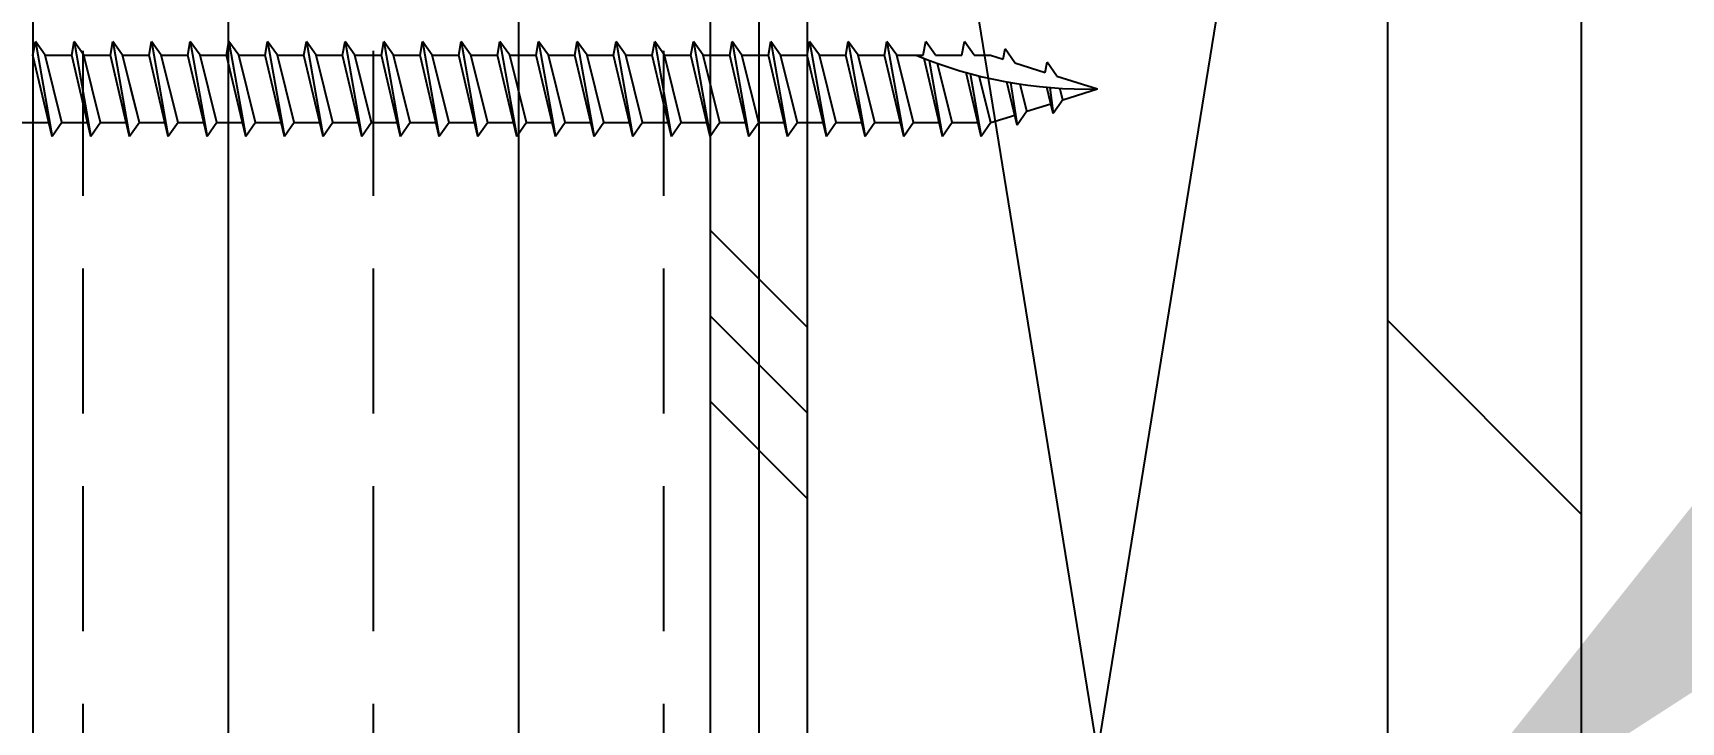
# Model space of a CAD drawing. Header units: inches. Extents: x -2661 to 42767, y -1222 to 9099.
# Drawn here: x -2323.505 to -2319.248, y 2652.204 to 2653.984 of the extents above; entities that cross this region are included whole.
import ezdxf
from ezdxf import colors
from ezdxf.entities.mleader import LeaderData, LeaderLine
from ezdxf.math import Vec2, Vec3

# ---------------------------------------------------------------- set-up
doc = ezdxf.new("R2010")
doc.units = ezdxf.units.IN
doc.header["$LTSCALE"] = 12
doc.header["$MEASUREMENT"] = 0
doc.layers.get('0').update_dxf_attribs({"linetype": 'CONTINUOUS'})
for name, color, linetype in [('S-ANNO-NOTE', 4, 'CONTINUOUS'), ('S-EXISTING', 1, 'CONTINUOUS'), ('S-FASTENERS', 2, 'CONTINUOUS'), ('S-SIMPSON', 2, 'CONTINUOUS'), ('S-WOOD', 3, 'CONTINUOUS')]:
    doc.layers.add(name, color=color, linetype=linetype)
doc.styles.add('Arial', font='arial.ttf', dxfattribs={"width": 0.85})

# ---------------------------------------------------------------- blocks, each defined once
blk = doc.blocks.new('SDS.25X4.5-f')
at = {"layer": 'S-SIMPSON'}
for p in [(-0.087, -0.536), (-0.087, -0.5749), (-0.087, -1.7249), (-0.087, -1.7249), (-0.087, -1.7249)]:
    blk.add_line(p, (-0.087, -1.7912), dxfattribs=at)
at = {"layer": 'S-SIMPSON', "color": 1}
for p, q in [((-0.123, -1.7997), (0.087, -1.75)), ((-0.123, -1.7997), (0.087, -1.75)), ((-0.123, -1.7997), (0.087, -1.75)), ((0.123, -1.7563), (-0.123, -1.7997)), ((0.123, -1.7563), (-0.123, -1.7997)), ((0.123, -1.7563), (-0.123, -1.7997)), ((-0.087, -1.8249), (0.087, -1.7816)), ((-0.087, -1.8249), (0.087, -1.7816)), ((-0.087, -1.8249), (0.087, -1.7816)), ((0.087, -1.75), (0.123, -1.7563)), ((0.087, -1.75), (0.123, -1.7563)), ((0.087, -1.75), (0.123, -1.7563)), ((0.087, -1.7816), (0.123, -1.7563)), ((0.087, -1.7816), (0.123, -1.7563)), ((0.087, -1.7816), (0.123, -1.7563)), ((0.087, -1.7816), (0.087, -1.85)), ((0.087, -1.7816), (0.087, -1.85)), ((0.087, -1.7816), (0.087, -1.85)), ((0.087, -1.7816), (0.087, -1.85)), ((0.087, -1.7816), (0.087, -1.85)), ((0.087, -1.7816), (0.087, -1.85)), ((-0.087, -1.8249), (-0.123, -1.7997)), ((-0.087, -1.8249), (-0.123, -1.7997)), ((-0.087, -1.8249), (-0.123, -1.7997)), ((-0.087, -1.8249), (-0.087, -1.8912)), ((-0.087, -1.8249), (-0.087, -1.8912)), ((-0.087, -1.8249), (-0.087, -1.8912)), ((-0.087, -1.8249), (-0.087, -1.8912)), ((-0.087, -1.8249), (-0.087, -1.8912)), ((-0.087, -1.8249), (-0.087, -1.8912)), ((-0.123, -1.8997), (0.087, -1.85)), ((-0.123, -1.8997), (0.087, -1.85)), ((-0.123, -1.8997), (0.087, -1.85)), ((-0.123, -1.8997), (0.087, -1.85)), ((0.123, -1.8563), (-0.123, -1.8997)), ((0.123, -1.8563), (-0.123, -1.8997)), ((0.123, -1.8563), (-0.123, -1.8997)), ((0.123, -1.8563), (-0.123, -1.8997)), ((0.087, -1.85), (0.123, -1.8563)), ((0.087, -1.85), (0.123, -1.8563)), ((0.087, -1.85), (0.123, -1.8563)), ((0.087, -1.85), (0.123, -1.8563)), ((0.087, -1.8816), (0.123, -1.8563)), ((0.087, -1.8816), (0.123, -1.8563)), ((0.087, -1.8816), (0.123, -1.8563)), ((0.087, -1.8816), (0.123, -1.8563)), ((-0.087, -1.9249), (-0.123, -1.8997)), ((-0.087, -1.9249), (-0.123, -1.8997)), ((-0.087, -1.9249), (-0.123, -1.8997)), ((-0.087, -1.9249), (-0.123, -1.8997)), ((-0.087, -1.9249), (-0.123, -1.8997)), ((-0.087, -1.9249), (0.087, -1.8816)), ((-0.087, -1.9249), (0.087, -1.8816)), ((-0.087, -1.9249), (0.087, -1.8816)), ((-0.087, -1.9249), (0.087, -1.8816)), ((-0.087, -1.9249), (0, -1.9032)), ((0.087, -1.8816), (0.087, -1.95)), ((0.087, -1.8816), (0.087, -1.95)), ((0.087, -1.8816), (0.087, -1.95)), ((0.087, -1.8816), (0.087, -1.95)), ((0.087, -1.8816), (0.087, -1.95)), ((0.087, -1.8816), (0.087, -1.95)), ((0.087, -1.8816), (0.087, -1.95)), ((0.087, -1.8816), (0.087, -1.95)), ((0.087, -1.8816), (0.087, -1.95)), ((0.087, -1.8816), (0.087, -1.95)), ((-0.123, -1.9997), (0.087, -1.95)), ((-0.123, -1.9997), (0.087, -1.95)), ((-0.123, -1.9997), (0.087, -1.95)), ((-0.123, -1.9997), (0.087, -1.95)), ((-0.123, -1.9997), (0.087, -1.95)), ((-0.123, -1.9997), (0.087, -1.95)), ((-0.123, -1.9997), (0.087, -1.95)), ((-0.123, -1.9997), (0.087, -1.95)), ((0.123, -1.9563), (-0.123, -1.9997)), ((0.123, -1.9563), (-0.123, -1.9997)), ((0.123, -1.9563), (-0.123, -1.9997)), ((0.123, -1.9563), (-0.123, -1.9997)), ((0.123, -1.9563), (-0.123, -1.9997)), ((0.123, -1.9563), (-0.123, -1.9997)), ((0.123, -1.9563), (-0.123, -1.9997)), ((0.123, -1.9563), (-0.123, -1.9997)), ((0.123, -1.9563), (-0.123, -1.9997)), ((-0.087, -1.9249), (-0.087, -1.9912)), ((-0.087, -1.9249), (-0.087, -1.9912)), ((-0.087, -1.9249), (-0.087, -1.9912)), ((-0.087, -1.9249), (-0.087, -1.9912)), ((-0.087, -1.9249), (-0.087, -1.9912)), ((-0.087, -1.9249), (-0.087, -1.9912)), ((-0.087, -1.9249), (-0.087, -1.9912)), ((-0.087, -1.9249), (-0.087, -1.9912)), ((-0.087, -1.9249), (-0.087, -1.9912)), ((-0.087, -1.9249), (-0.087, -1.9912)), ((-0.087, -1.9249), (-0.087, -1.9912)), ((-0.087, -1.9249), (-0.087, -1.9912)), ((-0.087, -1.9912), (0.087, -1.95)), ((0.087, -1.95), (0.123, -1.9563)), ((0.087, -1.95), (0.123, -1.9563)), ((0.087, -1.95), (0.123, -1.9563)), ((0.087, -1.95), (0.123, -1.9563)), ((0.087, -1.95), (0.123, -1.9563)), ((0.087, -1.95), (0.123, -1.9563)), ((0.087, -1.95), (0.123, -1.9563)), ((0.087, -1.95), (0.123, -1.9563)), ((0.087, -1.95), (0.123, -1.9563)), ((0.087, -1.9816), (0.123, -1.9563)), ((0.087, -1.9816), (0.123, -1.9563)), ((0.087, -1.9816), (0.123, -1.9563)), ((0.087, -1.9816), (0.123, -1.9563)), ((0.087, -1.9816), (0.123, -1.9563)), ((0.087, -1.9816), (0.123, -1.9563)), ((0.087, -1.9816), (0.123, -1.9563)), ((0.087, -1.9816), (0.123, -1.9563)), ((0.087, -1.9816), (0.123, -1.9563)), ((-0.087, -2.0249), (-0.123, -1.9997)), ((-0.087, -2.0249), (-0.123, -1.9997)), ((-0.087, -2.0249), (-0.123, -1.9997)), ((-0.087, -2.0249), (-0.123, -1.9997)), ((-0.087, -2.0249), (-0.123, -1.9997)), ((-0.087, -2.0249), (-0.123, -1.9997)), ((-0.087, -2.0249), (-0.123, -1.9997)), ((-0.087, -2.0249), (-0.123, -1.9997)), ((-0.087, -2.0249), (-0.123, -1.9997)), ((-0.087, -2.0249), (-0.123, -1.9997)), ((-0.087, -2.0249), (-0.123, -1.9997)), ((-0.087, -2.0249), (-0.123, -1.9997)), ((-0.087, -2.0249), (-0.123, -1.9997)), ((-0.087, -2.0249), (0.087, -1.9816)), ((-0.087, -2.0249), (0.087, -1.9816)), ((-0.087, -2.0249), (0.087, -1.9816)), ((-0.087, -2.0249), (0.087, -1.9816)), ((-0.087, -2.0249), (0.087, -1.9816)), ((-0.087, -2.0249), (0.087, -1.9816)), ((-0.087, -2.0249), (0.087, -1.9816)), ((-0.087, -2.0249), (0.087, -1.9816)), ((-0.087, -2.0249), (0.087, -1.9816)), ((-0.087, -2.0249), (0.013, -2)), ((-0.087, -2.0249), (0.013, -2)), ((-0.087, -2.0249), (0.013, -2)), ((0.087, -1.9816), (0.087, -2.05)), ((0.087, -1.9816), (0.087, -2.05)), ((0.087, -1.9816), (0.087, -2.05)), ((0.087, -1.9816), (0.087, -2.05)), ((0.087, -1.9816), (0.087, -2.05)), ((0.087, -1.9816), (0.087, -2.05)), ((0.087, -1.9816), (0.087, -2.05)), ((0.087, -1.9816), (0.087, -2.05)), ((0.087, -1.9816), (0.087, -2.05)), ((0.087, -1.9816), (0.087, -2.05)), ((0.087, -1.9816), (0.087, -2.05)), ((0.087, -1.9816), (0.087, -2.05)), ((0.087, -1.9816), (0.087, -2.05)), ((-0.087, -2.0249), (0, -2.0032)), ((-0.087, -2.0249), (-0.087, -2.0912)), ((-0.087, -2.0249), (-0.087, -2.0912)), ((-0.087, -2.0249), (-0.087, -2.0912)), ((-0.087, -2.0249), (-0.087, -2.0912)), ((-0.087, -2.0249), (-0.087, -2.0912)), ((-0.087, -2.0249), (-0.087, -2.0912)), ((-0.087, -2.0249), (-0.087, -2.0912)), ((-0.087, -2.0249), (-0.087, -2.0912)), ((-0.087, -2.0249), (-0.087, -2.0912)), ((-0.087, -2.0249), (-0.087, -2.0912)), ((-0.087, -2.0249), (-0.087, -2.0912)), ((-0.123, -2.0997), (0.087, -2.05)), ((-0.123, -2.0997), (0.087, -2.05)), ((-0.123, -2.0997), (0.087, -2.05)), ((-0.123, -2.0997), (0.087, -2.05)), ((-0.123, -2.0997), (0.087, -2.05)), ((-0.123, -2.0997), (0.087, -2.05)), ((-0.123, -2.0997), (0.087, -2.05)), ((-0.123, -2.0997), (0.087, -2.05)), ((-0.123, -2.0997), (0.087, -2.05)), ((0.123, -2.0563), (-0.123, -2.0997)), ((0.123, -2.0563), (-0.123, -2.0997)), ((0.123, -2.0563), (-0.123, -2.0997)), ((0.123, -2.0563), (-0.123, -2.0997)), ((0.123, -2.0563), (-0.123, -2.0997)), ((0.123, -2.0563), (-0.123, -2.0997)), ((0.123, -2.0563), (-0.123, -2.0997)), ((0.123, -2.0563), (-0.123, -2.0997)), ((0.123, -2.0563), (-0.123, -2.0997)), ((-0.087, -2.1249), (0.087, -2.0816)), ((-0.087, -2.1249), (0.087, -2.0816)), ((-0.087, -2.1249), (0.087, -2.0816)), ((-0.087, -2.1249), (0.087, -2.0816)), ((-0.087, -2.1249), (0.087, -2.0816)), ((-0.087, -2.1249), (0.087, -2.0816)), ((-0.087, -2.1249), (0.087, -2.0816)), ((-0.087, -2.1249), (0.087, -2.0816)), ((-0.087, -2.1249), (0.087, -2.0816)), ((0.087, -2.05), (0.123, -2.0563)), ((0.087, -2.05), (0.123, -2.0563)), ((0.087, -2.05), (0.123, -2.0563)), ((0.087, -2.05), (0.123, -2.0563)), ((0.087, -2.05), (0.123, -2.0563)), ((0.087, -2.05), (0.123, -2.0563)), ((0.087, -2.05), (0.123, -2.0563)), ((0.087, -2.05), (0.123, -2.0563)), ((0.087, -2.05), (0.123, -2.0563)), ((0.087, -2.0816), (0.123, -2.0563)), ((0.087, -2.0816), (0.123, -2.0563)), ((0.087, -2.0816), (0.123, -2.0563)), ((0.087, -2.0816), (0.123, -2.0563)), ((0.087, -2.0816), (0.123, -2.0563)), ((0.087, -2.0816), (0.123, -2.0563)), ((0.087, -2.0816), (0.123, -2.0563)), ((0.087, -2.0816), (0.123, -2.0563)), ((0.087, -2.0816), (0.123, -2.0563)), ((0.087, -2.0816), (0.087, -2.15)), ((0.087, -2.0816), (0.087, -2.15)), ((0.087, -2.0816), (0.087, -2.15)), ((0.087, -2.0816), (0.087, -2.15)), ((0.087, -2.0816), (0.087, -2.15)), ((0.087, -2.0816), (0.087, -2.15)), ((0.087, -2.0816), (0.087, -2.15)), ((0.087, -2.0816), (0.087, -2.15)), ((0.087, -2.0816), (0.087, -2.15)), ((0.087, -2.0816), (0.087, -2.15)), ((0.087, -2.0816), (0.087, -2.15)), ((-0.087, -2.1249), (-0.123, -2.0997)), ((-0.087, -2.1249), (-0.123, -2.0997)), ((-0.087, -2.1249), (-0.123, -2.0997)), ((-0.087, -2.1249), (-0.123, -2.0997)), ((-0.087, -2.1249), (-0.123, -2.0997)), ((-0.087, -2.1249), (-0.123, -2.0997)), ((-0.087, -2.1249), (-0.123, -2.0997)), ((-0.087, -2.1249), (-0.123, -2.0997)), ((-0.087, -2.1249), (-0.123, -2.0997)), ((-0.087, -2.1249), (-0.087, -2.1912)), ((-0.087, -2.1249), (-0.087, -2.1912)), ((-0.087, -2.1249), (-0.087, -2.1912)), ((-0.087, -2.1249), (-0.087, -2.1912)), ((-0.087, -2.1249), (-0.087, -2.1912)), ((-0.087, -2.1249), (-0.087, -2.1912)), ((-0.087, -2.1249), (-0.087, -2.1912)), ((-0.087, -2.1249), (-0.087, -2.1912)), ((-0.087, -2.1249), (-0.087, -2.1912)), ((-0.087, -2.1249), (-0.087, -2.1912)), ((-0.087, -2.1249), (-0.087, -2.1912)), ((-0.123, -2.1997), (0.087, -2.15)), ((-0.123, -2.1997), (0.087, -2.15)), ((-0.123, -2.1997), (0.087, -2.15)), ((-0.123, -2.1997), (0.087, -2.15)), ((-0.123, -2.1997), (0.087, -2.15)), ((-0.123, -2.1997), (0.087, -2.15)), ((-0.123, -2.1997), (0.087, -2.15)), ((-0.123, -2.1997), (0.087, -2.15)), ((-0.123, -2.1997), (0.087, -2.15)), ((-0.123, -2.1997), (0.087, -2.15)), ((-0.123, -2.1997), (0.087, -2.15)), ((0.123, -2.1563), (-0.123, -2.1997)), ((0.123, -2.1563), (-0.123, -2.1997)), ((0.123, -2.1563), (-0.123, -2.1997)), ((0.123, -2.1563), (-0.123, -2.1997)), ((0.123, -2.1563), (-0.123, -2.1997)), ((0.123, -2.1563), (-0.123, -2.1997)), ((0.123, -2.1563), (-0.123, -2.1997)), ((0.123, -2.1563), (-0.123, -2.1997)), ((0.123, -2.1563), (-0.123, -2.1997)), ((0.123, -2.1563), (-0.123, -2.1997)), ((0.123, -2.1563), (-0.123, -2.1997)), ((0.087, -2.15), (0.123, -2.1563)), ((0.087, -2.15), (0.123, -2.1563)), ((0.087, -2.15), (0.123, -2.1563)), ((0.087, -2.15), (0.123, -2.1563)), ((0.087, -2.15), (0.123, -2.1563)), ((0.087, -2.15), (0.123, -2.1563)), ((0.087, -2.15), (0.123, -2.1563)), ((0.087, -2.15), (0.123, -2.1563)), ((0.087, -2.15), (0.123, -2.1563)), ((0.087, -2.15), (0.123, -2.1563)), ((0.087, -2.15), (0.123, -2.1563)), ((0.087, -2.1816), (0.123, -2.1563)), ((0.087, -2.1816), (0.123, -2.1563)), ((0.087, -2.1816), (0.123, -2.1563)), ((0.087, -2.1816), (0.123, -2.1563)), ((0.087, -2.1816), (0.123, -2.1563)), ((0.087, -2.1816), (0.123, -2.1563)), ((0.087, -2.1816), (0.123, -2.1563)), ((0.087, -2.1816), (0.123, -2.1563)), ((0.087, -2.1816), (0.123, -2.1563)), ((0.087, -2.1816), (0.123, -2.1563)), ((0.087, -2.1816), (0.123, -2.1563)), ((-0.087, -2.2249), (-0.123, -2.1997)), ((-0.087, -2.2249), (-0.123, -2.1997)), ((-0.087, -2.2249), (-0.123, -2.1997)), ((-0.087, -2.2249), (-0.123, -2.1997)), ((-0.087, -2.2249), (-0.123, -2.1997)), ((-0.087, -2.2249), (-0.123, -2.1997)), ((-0.087, -2.2249), (-0.123, -2.1997)), ((-0.087, -2.2249), (-0.123, -2.1997)), ((-0.087, -2.2249), (-0.123, -2.1997)), ((-0.087, -2.2249), (-0.123, -2.1997)), ((-0.087, -2.2249), (-0.123, -2.1997)), ((-0.087, -2.2249), (-0.123, -2.1997)), ((-0.087, -2.2249), (-0.123, -2.1997)), ((-0.087, -2.2249), (0.087, -2.1816)), ((-0.087, -2.2249), (0.087, -2.1816)), ((-0.087, -2.2249), (0.087, -2.1816)), ((-0.087, -2.2249), (0.087, -2.1816)), ((-0.087, -2.2249), (0.087, -2.1816)), ((-0.087, -2.2249), (0.087, -2.1816)), ((-0.087, -2.2249), (0.087, -2.1816)), ((-0.087, -2.2249), (0.087, -2.1816)), ((-0.087, -2.2249), (0.087, -2.1816)), ((-0.087, -2.2249), (0.087, -2.1816)), ((-0.087, -2.2249), (0.087, -2.1816)), ((-0.087, -2.2249), (0, -2.2032)), ((-0.087, -2.2249), (0, -2.2032)), ((0.087, -2.1816), (0.087, -2.25)), ((0.087, -2.1816), (0.087, -2.25)), ((0.087, -2.1816), (0.087, -2.25)), ((0.087, -2.1816), (0.087, -2.25)), ((0.087, -2.1816), (0.087, -2.25)), ((0.087, -2.1816), (0.087, -2.25)), ((0.087, -2.1816), (0.087, -2.25)), ((0.087, -2.1816), (0.087, -2.25)), ((-0.123, -2.2997), (0.087, -2.25)), ((-0.123, -2.2997), (0.087, -2.25)), ((-0.123, -2.2997), (0.087, -2.25)), ((-0.123, -2.2997), (0.087, -2.25)), ((-0.123, -2.2997), (0.087, -2.25)), ((-0.123, -2.2997), (0.087, -2.25)), ((-0.123, -2.2997), (0.087, -2.25)), ((-0.123, -2.2997), (0.087, -2.25)), ((0.123, -2.2563), (-0.123, -2.2997)), ((0.123, -2.2563), (-0.123, -2.2997)), ((0.123, -2.2563), (-0.123, -2.2997)), ((0.123, -2.2563), (-0.123, -2.2997)), ((0.123, -2.2563), (-0.123, -2.2997)), ((0.123, -2.2563), (-0.123, -2.2997)), ((0.123, -2.2563), (-0.123, -2.2997)), ((0.123, -2.2563), (-0.123, -2.2997)), ((0.123, -2.2563), (-0.123, -2.2997)), ((-0.087, -2.2249), (-0.087, -2.2912)), ((-0.087, -2.2249), (-0.087, -2.2912)), ((-0.087, -2.2249), (-0.087, -2.2912)), ((-0.087, -2.2249), (-0.087, -2.2912)), ((-0.087, -2.2249), (-0.087, -2.2912)), ((-0.087, -2.2249), (-0.087, -2.2912)), ((-0.087, -2.2249), (-0.087, -2.2912)), ((-0.087, -2.2249), (-0.087, -2.2912)), ((-0.087, -2.2249), (-0.087, -2.2912)), ((-0.087, -2.2249), (-0.087, -2.2912)), ((-0.087, -2.2912), (0.087, -2.25)), ((0.087, -2.25), (0.123, -2.2563)), ((0.087, -2.25), (0.123, -2.2563)), ((0.087, -2.25), (0.123, -2.2563)), ((0.087, -2.25), (0.123, -2.2563)), ((0.087, -2.25), (0.123, -2.2563)), ((0.087, -2.25), (0.123, -2.2563)), ((0.087, -2.25), (0.123, -2.2563)), ((0.087, -2.25), (0.123, -2.2563)), ((0.087, -2.25), (0.123, -2.2563)), ((0.087, -2.2816), (0.123, -2.2563)), ((0.087, -2.2816), (0.123, -2.2563)), ((0.087, -2.2816), (0.123, -2.2563)), ((0.087, -2.2816), (0.123, -2.2563)), ((0.087, -2.2816), (0.123, -2.2563)), ((0.087, -2.2816), (0.123, -2.2563)), ((0.087, -2.2816), (0.123, -2.2563)), ((0.087, -2.2816), (0.123, -2.2563)), ((0.087, -2.2816), (0.123, -2.2563)), ((-0.087, -2.3249), (0.087, -2.2816)), ((-0.087, -2.3249), (0.087, -2.2816)), ((-0.087, -2.3249), (0.087, -2.2816)), ((-0.087, -2.3249), (0.087, -2.2816)), ((-0.087, -2.3249), (0.087, -2.2816)), ((-0.087, -2.3249), (0.087, -2.2816)), ((-0.087, -2.3249), (0.087, -2.2816)), ((-0.087, -2.3249), (0.087, -2.2816)), ((-0.087, -2.3249), (0.087, -2.2816)), ((0.087, -2.2816), (0.087, -2.35)), ((0.087, -2.2816), (0.087, -2.35)), ((0.087, -2.2816), (0.087, -2.35)), ((0.087, -2.2816), (0.087, -2.35)), ((0.087, -2.2816), (0.087, -2.35)), ((0.087, -2.2816), (0.087, -2.35)), ((0.087, -2.2816), (0.087, -2.35)), ((0.087, -2.2816), (0.087, -2.35)), ((0.087, -2.2816), (0.087, -2.35)), ((-0.087, -2.3249), (-0.123, -2.2997)), ((-0.087, -2.3249), (-0.123, -2.2997)), ((-0.087, -2.3249), (-0.123, -2.2997)), ((-0.087, -2.3249), (-0.123, -2.2997)), ((-0.087, -2.3249), (-0.123, -2.2997)), ((-0.087, -2.3249), (-0.123, -2.2997)), ((-0.087, -2.3249), (-0.123, -2.2997)), ((-0.087, -2.3249), (-0.123, -2.2997)), ((-0.087, -2.3249), (-0.123, -2.2997)), ((-0.087, -2.3249), (-0.123, -2.2997)), ((-0.087, -2.3249), (0, -2.3032)), ((-0.087, -2.3249), (-0.087, -2.3912)), ((-0.087, -2.3249), (-0.087, -2.3912)), ((-0.087, -2.3249), (-0.087, -2.3912)), ((-0.087, -2.3249), (-0.087, -2.3912)), ((-0.087, -2.3249), (-0.087, -2.3912)), ((-0.087, -2.3249), (-0.087, -2.3912)), ((-0.087, -2.3249), (-0.087, -2.3912)), ((-0.087, -2.3249), (-0.087, -2.3912)), ((-0.123, -2.3997), (0.087, -2.35)), ((-0.123, -2.3997), (0.087, -2.35)), ((-0.123, -2.3997), (0.087, -2.35)), ((-0.123, -2.3997), (0.087, -2.35)), ((-0.123, -2.3997), (0.087, -2.35)), ((-0.123, -2.3997), (0.087, -2.35)), ((0.123, -2.3563), (-0.123, -2.3997)), ((0.123, -2.3563), (-0.123, -2.3997)), ((0.123, -2.3563), (-0.123, -2.3997)), ((0.123, -2.3563), (-0.123, -2.3997)), ((0.123, -2.3563), (-0.123, -2.3997)), ((0.123, -2.3563), (-0.123, -2.3997)), ((-0.087, -2.4249), (0.087, -2.3816)), ((-0.087, -2.4249), (0.087, -2.3816)), ((-0.087, -2.4249), (0.087, -2.3816)), ((-0.087, -2.4249), (0.087, -2.3816)), ((-0.087, -2.4249), (0.087, -2.3816)), ((-0.087, -2.4249), (0.087, -2.3816)), ((0.087, -2.35), (0.123, -2.3563)), ((0.087, -2.35), (0.123, -2.3563)), ((0.087, -2.35), (0.123, -2.3563)), ((0.087, -2.35), (0.123, -2.3563)), ((0.087, -2.35), (0.123, -2.3563)), ((0.087, -2.35), (0.123, -2.3563)), ((0.087, -2.3816), (0.123, -2.3563)), ((0.087, -2.3816), (0.123, -2.3563)), ((0.087, -2.3816), (0.123, -2.3563)), ((0.087, -2.3816), (0.123, -2.3563)), ((0.087, -2.3816), (0.123, -2.3563)), ((0.087, -2.3816), (0.123, -2.3563)), ((0.087, -2.3816), (0.087, -2.45)), ((0.087, -2.3816), (0.087, -2.45)), ((0.087, -2.3816), (0.087, -2.45)), ((0.087, -2.3816), (0.087, -2.45)), ((0.087, -2.3816), (0.087, -2.45)), ((0.087, -2.3816), (0.087, -2.45)), ((0.087, -2.3816), (0.087, -2.45)), ((-0.087, -2.4249), (-0.123, -2.3997)), ((-0.087, -2.4249), (-0.123, -2.3997)), ((-0.087, -2.4249), (-0.123, -2.3997)), ((-0.087, -2.4249), (-0.123, -2.3997)), ((-0.087, -2.4249), (-0.123, -2.3997)), ((-0.087, -2.4249), (-0.123, -2.3997)), ((-0.087, -2.4249), (-0.087, -2.4912)), ((-0.087, -2.4249), (-0.087, -2.4912)), ((-0.087, -2.4249), (-0.087, -2.4912)), ((-0.087, -2.4249), (-0.087, -2.4912)), ((-0.087, -2.4249), (-0.087, -2.4912)), ((-0.087, -2.4249), (-0.087, -2.4912)), ((-0.087, -2.4249), (-0.087, -2.4912)), ((-0.123, -2.4997), (0.087, -2.45)), ((-0.123, -2.4997), (0.087, -2.45)), ((-0.123, -2.4997), (0.087, -2.45)), ((-0.123, -2.4997), (0.087, -2.45)), ((-0.123, -2.4997), (0.087, -2.45)), ((-0.123, -2.4997), (0.087, -2.45)), ((-0.123, -2.4997), (0.087, -2.45)), ((0.123, -2.4563), (-0.123, -2.4997)), ((0.123, -2.4563), (-0.123, -2.4997)), ((0.123, -2.4563), (-0.123, -2.4997)), ((0.123, -2.4563), (-0.123, -2.4997)), ((0.123, -2.4563), (-0.123, -2.4997)), ((0.123, -2.4563), (-0.123, -2.4997)), ((0.123, -2.4563), (-0.123, -2.4997)), ((0.087, -2.45), (0.123, -2.4563)), ((0.087, -2.45), (0.123, -2.4563)), ((0.087, -2.45), (0.123, -2.4563)), ((0.087, -2.45), (0.123, -2.4563)), ((0.087, -2.45), (0.123, -2.4563)), ((0.087, -2.45), (0.123, -2.4563)), ((0.087, -2.45), (0.123, -2.4563)), ((0.087, -2.4816), (0.123, -2.4563)), ((0.087, -2.4816), (0.123, -2.4563)), ((0.087, -2.4816), (0.123, -2.4563)), ((0.087, -2.4816), (0.123, -2.4563)), ((0.087, -2.4816), (0.123, -2.4563)), ((0.087, -2.4816), (0.123, -2.4563)), ((0.087, -2.4816), (0.123, -2.4563)), ((-0.087, -2.5249), (-0.123, -2.4997)), ((-0.087, -2.5249), (-0.123, -2.4997)), ((-0.087, -2.5249), (-0.123, -2.4997)), ((-0.087, -2.5249), (-0.123, -2.4997)), ((-0.087, -2.5249), (-0.123, -2.4997)), ((-0.087, -2.5249), (-0.123, -2.4997)), ((-0.087, -2.5249), (-0.123, -2.4997)), ((-0.087, -2.5249), (-0.123, -2.4997)), ((-0.087, -2.5249), (0.087, -2.4816)), ((-0.087, -2.5249), (0.087, -2.4816)), ((-0.087, -2.5249), (0.087, -2.4816)), ((-0.087, -2.5249), (0.087, -2.4816)), ((-0.087, -2.5249), (0.087, -2.4816)), ((-0.087, -2.5249), (0.087, -2.4816)), ((-0.087, -2.5249), (0.087, -2.4816)), ((-0.087, -2.5249), (0, -2.5032)), ((0.087, -2.4816), (0.087, -2.55)), ((0.087, -2.4816), (0.087, -2.55)), ((0.087, -2.4816), (0.087, -2.55)), ((0.087, -2.4816), (0.087, -2.55)), ((0.087, -2.4816), (0.087, -2.55)), ((0.087, -2.4816), (0.087, -2.55)), ((0.087, -2.4816), (0.087, -2.55)), ((0.087, -2.4816), (0.087, -2.55)), ((0.087, -2.4816), (0.087, -2.55)), ((0.087, -2.4816), (0.087, -2.55)), ((0.087, -2.4816), (0.087, -2.55)), ((0.087, -2.4816), (0.087, -2.55)), ((0.087, -2.4816), (0.087, -2.55)), ((0.087, -2.4816), (0.087, -2.55)), ((-0.123, -2.5997), (0.087, -2.55)), ((-0.123, -2.5997), (0.087, -2.55)), ((-0.123, -2.5997), (0.087, -2.55)), ((-0.123, -2.5997), (0.087, -2.55)), ((-0.123, -2.5997), (0.087, -2.55)), ((-0.123, -2.5997), (0.087, -2.55)), ((-0.087, -2.5249), (-0.087, -2.5912)), ((-0.087, -2.5249), (-0.087, -2.5912)), ((-0.087, -2.5249), (-0.087, -2.5912)), ((-0.087, -2.5249), (-0.087, -2.5912)), ((-0.087, -2.5249), (-0.087, -2.5912)), ((-0.087, -2.5249), (-0.087, -2.5912)), ((-0.087, -2.5249), (-0.087, -2.5912)), ((-0.087, -2.5249), (-0.087, -2.5912)), ((0.087, -2.55), (0.123, -2.5563)), ((0.087, -2.55), (0.123, -2.5563)), ((0.087, -2.55), (0.123, -2.5563)), ((0.087, -2.55), (0.123, -2.5563)), ((0.087, -2.55), (0.123, -2.5563)), ((0.087, -2.55), (0.123, -2.5563)), ((0.123, -2.5563), (-0.123, -2.5997)), ((0.123, -2.5563), (-0.123, -2.5997)), ((0.123, -2.5563), (-0.123, -2.5997)), ((0.123, -2.5563), (-0.123, -2.5997)), ((0.123, -2.5563), (-0.123, -2.5997)), ((0.123, -2.5563), (-0.123, -2.5997)), ((-0.087, -2.6249), (0.087, -2.5816)), ((-0.087, -2.6249), (0.087, -2.5816)), ((-0.087, -2.6249), (0.087, -2.5816)), ((-0.087, -2.6249), (0.087, -2.5816)), ((-0.087, -2.6249), (0.087, -2.5816)), ((-0.087, -2.6249), (0.087, -2.5816)), ((0.087, -2.5816), (0.123, -2.5563)), ((0.087, -2.5816), (0.123, -2.5563)), ((0.087, -2.5816), (0.123, -2.5563)), ((0.087, -2.5816), (0.123, -2.5563)), ((0.087, -2.5816), (0.123, -2.5563)), ((0.087, -2.5816), (0.123, -2.5563)), ((0.087, -2.5816), (0.087, -2.65)), ((0.087, -2.5816), (0.087, -2.65)), ((0.087, -2.5816), (0.087, -2.65)), ((0.087, -2.5816), (0.087, -2.65)), ((0.087, -2.5816), (0.087, -2.65)), ((0.087, -2.5816), (0.087, -2.65)), ((0.087, -2.5816), (0.087, -2.65)), ((-0.087, -2.6249), (-0.123, -2.5997)), ((-0.087, -2.6249), (-0.123, -2.5997)), ((-0.087, -2.6249), (-0.123, -2.5997)), ((-0.087, -2.6249), (-0.123, -2.5997)), ((-0.087, -2.6249), (-0.123, -2.5997)), ((-0.087, -2.6249), (-0.123, -2.5997)), ((-0.087, -2.6249), (-0.123, -2.5997)), ((-0.087, -2.6249), (0, -2.6032)), ((-0.087, -2.6249), (-0.087, -2.6912)), ((-0.087, -2.6249), (-0.087, -2.6912)), ((-0.087, -2.6249), (-0.087, -2.6912)), ((-0.087, -2.6249), (-0.087, -2.6912)), ((-0.087, -2.6249), (-0.087, -2.6912)), ((-0.087, -2.6249), (-0.087, -2.6912)), ((-0.087, -2.6249), (-0.087, -2.6912)), ((-0.123, -2.6997), (0.087, -2.65)), ((-0.123, -2.6997), (0.087, -2.65)), ((-0.123, -2.6997), (0.087, -2.65)), ((0.123, -2.6563), (-0.123, -2.6997)), ((0.123, -2.6563), (-0.123, -2.6997)), ((0.123, -2.6563), (-0.123, -2.6997)), ((-0.087, -2.7249), (0.087, -2.6816)), ((-0.087, -2.7249), (0.087, -2.6816)), ((-0.087, -2.7249), (0.087, -2.6816)), ((0.087, -2.65), (0.123, -2.6563)), ((0.087, -2.65), (0.123, -2.6563)), ((0.087, -2.65), (0.123, -2.6563)), ((0.087, -2.6816), (0.123, -2.6563)), ((0.087, -2.6816), (0.123, -2.6563)), ((0.087, -2.6816), (0.123, -2.6563)), ((0.087, -2.6816), (0.087, -2.75)), ((0.087, -2.6816), (0.087, -2.75)), ((0.087, -2.6816), (0.087, -2.75)), ((0.087, -2.6816), (0.087, -2.75)), ((0.087, -2.6816), (0.087, -2.75)), ((-0.087, -2.7249), (-0.123, -2.6997)), ((-0.087, -2.7249), (-0.123, -2.6997)), ((-0.087, -2.7249), (-0.123, -2.6997)), ((-0.087, -2.7249), (-0.087, -2.7912)), ((-0.087, -2.7249), (-0.087, -2.7912)), ((-0.087, -2.7249), (-0.087, -2.7912)), ((-0.087, -2.7249), (-0.087, -2.7912)), ((-0.087, -2.7249), (-0.087, -2.7912)), ((-0.123, -2.7997), (0.087, -2.75)), ((-0.123, -2.7997), (0.087, -2.75)), ((-0.123, -2.7997), (0.087, -2.75)), ((0.123, -2.7563), (-0.123, -2.7997)), ((0.123, -2.7563), (-0.123, -2.7997)), ((0.123, -2.7563), (-0.123, -2.7997)), ((0.087, -2.75), (0.123, -2.7563)), ((0.087, -2.75), (0.123, -2.7563)), ((0.087, -2.75), (0.123, -2.7563)), ((0.087, -2.7816), (0.123, -2.7563)), ((0.087, -2.7816), (0.123, -2.7563)), ((0.087, -2.7816), (0.123, -2.7563)), ((-0.087, -2.8249), (-0.123, -2.7997)), ((-0.087, -2.8249), (-0.123, -2.7997)), ((-0.087, -2.8249), (-0.123, -2.7997)), ((-0.087, -2.8249), (0.087, -2.7816)), ((-0.087, -2.8249), (0.087, -2.7816)), ((-0.087, -2.8249), (0.087, -2.7816)), ((0.087, -2.7816), (0.087, -2.85)), ((0.087, -2.7816), (0.087, -2.85)), ((0.087, -2.7816), (0.087, -2.85)), ((0.087, -2.7816), (0.087, -2.85)), ((0.087, -2.7816), (0.087, -2.85)), ((0.087, -2.7816), (0.087, -2.85)), ((0.087, -2.7816), (0.087, -2.85)), ((0.087, -2.7816), (0.087, -2.85)), ((-0.123, -2.8997), (0.087, -2.85)), ((-0.123, -2.8997), (0.087, -2.85)), ((-0.123, -2.8997), (0.087, -2.85)), ((-0.123, -2.8997), (0.087, -2.85)), ((-0.087, -2.8249), (-0.087, -2.8912)), ((-0.087, -2.8249), (-0.087, -2.8912)), ((-0.087, -2.8249), (-0.087, -2.8912)), ((-0.087, -2.8249), (-0.087, -2.8912)), ((-0.087, -2.8249), (-0.087, -2.8912)), ((-0.087, -2.8249), (-0.087, -2.8912)), ((-0.087, -2.8249), (-0.087, -2.8912)), ((-0.087, -2.8249), (-0.087, -2.8912)), ((0.087, -2.85), (0.123, -2.8563)), ((0.087, -2.85), (0.123, -2.8563)), ((0.087, -2.85), (0.123, -2.8563)), ((0.087, -2.85), (0.123, -2.8563)), ((0.123, -2.8563), (-0.123, -2.8997)), ((0.123, -2.8563), (-0.123, -2.8997)), ((0.123, -2.8563), (-0.123, -2.8997)), ((0.123, -2.8563), (-0.123, -2.8997)), ((-0.087, -2.9249), (0.087, -2.8816)), ((-0.087, -2.9249), (0.087, -2.8816)), ((-0.087, -2.9249), (0.087, -2.8816)), ((-0.087, -2.9249), (0.087, -2.8816)), ((0.087, -2.8816), (0.123, -2.8563)), ((0.087, -2.8816), (0.123, -2.8563)), ((0.087, -2.8816), (0.123, -2.8563)), ((0.087, -2.8816), (0.123, -2.8563)), ((0.087, -2.8816), (0.087, -2.95)), ((0.087, -2.8816), (0.087, -2.95)), ((0.087, -2.8816), (0.087, -2.95)), ((0.087, -2.8816), (0.087, -2.95)), ((0.087, -2.8816), (0.087, -2.95)), ((0.087, -2.8816), (0.087, -2.95)), ((-0.087, -2.9249), (-0.123, -2.8997)), ((-0.087, -2.9249), (-0.123, -2.8997)), ((-0.087, -2.9249), (-0.123, -2.8997)), ((-0.087, -2.9249), (-0.123, -2.8997)), ((-0.087, -2.9249), (-0.087, -2.9912)), ((-0.087, -2.9249), (-0.087, -2.9912)), ((-0.087, -2.9249), (-0.087, -2.9912)), ((-0.087, -2.9249), (-0.087, -2.9912)), ((-0.087, -2.9249), (-0.087, -2.9912)), ((-0.087, -2.9249), (-0.087, -2.9912)), ((-0.123, -2.9997), (0.087, -2.95)), ((-0.123, -2.9997), (0.087, -2.95)), ((-0.123, -2.9997), (0.087, -2.95)), ((-0.123, -2.9997), (0.087, -2.95)), ((0.123, -2.9563), (-0.123, -2.9997)), ((0.123, -2.9563), (-0.123, -2.9997)), ((0.123, -2.9563), (-0.123, -2.9997)), ((0.123, -2.9563), (-0.123, -2.9997)), ((0.087, -2.95), (0.123, -2.9563)), ((0.087, -2.95), (0.123, -2.9563)), ((0.087, -2.95), (0.123, -2.9563)), ((0.087, -2.95), (0.123, -2.9563)), ((0.087, -2.9816), (0.123, -2.9563)), ((0.087, -2.9816), (0.123, -2.9563)), ((0.087, -2.9816), (0.123, -2.9563)), ((0.087, -2.9816), (0.123, -2.9563)), ((-0.087, -3.0249), (-0.123, -2.9997)), ((-0.087, -3.0249), (-0.123, -2.9997)), ((-0.087, -3.0249), (-0.123, -2.9997)), ((-0.087, -3.0249), (-0.123, -2.9997)), ((-0.087, -3.0249), (-0.123, -2.9997)), ((-0.087, -3.0249), (0.087, -2.9816)), ((-0.087, -3.0249), (0.087, -2.9816)), ((-0.087, -3.0249), (0.087, -2.9816)), ((-0.087, -3.0249), (0.087, -2.9816)), ((-0.087, -3.0249), (0, -3.0032)), ((0.087, -2.9816), (0.087, -3.05)), ((0.087, -2.9816), (0.087, -3.05)), ((0.087, -2.9816), (0.087, -3.05)), ((0.087, -2.9816), (0.087, -3.05)), ((0.087, -2.9816), (0.087, -3.05)), ((0.087, -2.9816), (0.087, -3.05)), ((0.087, -2.9816), (0.087, -3.05)), ((-0.123, -3.0997), (0.087, -3.05)), ((-0.123, -3.0997), (0.087, -3.05)), ((-0.123, -3.0997), (0.087, -3.05)), ((-0.123, -3.0997), (0.087, -3.05)), ((0.123, -3.0563), (-0.123, -3.0997)), ((0.123, -3.0563), (-0.123, -3.0997)), ((0.123, -3.0563), (-0.123, -3.0997)), ((0.123, -3.0563), (-0.123, -3.0997)), ((-0.087, -3.0249), (-0.087, -3.0912)), ((-0.087, -3.0249), (-0.087, -3.0912)), ((-0.087, -3.0249), (-0.087, -3.0912)), ((-0.087, -3.0249), (-0.087, -3.0912)), ((-0.087, -3.0249), (-0.087, -3.0912)), ((-0.087, -3.0249), (-0.087, -3.0912)), ((-0.087, -3.0249), (-0.087, -3.0912)), ((0.087, -3.05), (0.123, -3.0563)), ((0.087, -3.05), (0.123, -3.0563)), ((0.087, -3.05), (0.123, -3.0563)), ((0.087, -3.05), (0.123, -3.0563)), ((0.087, -3.0816), (0.123, -3.0563)), ((0.087, -3.0816), (0.123, -3.0563)), ((0.087, -3.0816), (0.123, -3.0563)), ((0.087, -3.0816), (0.123, -3.0563)), ((-0.087, -3.1249), (-0.123, -3.0997)), ((-0.087, -3.1249), (-0.123, -3.0997)), ((-0.087, -3.1249), (-0.123, -3.0997)), ((-0.087, -3.1249), (-0.123, -3.0997)), ((-0.087, -3.1249), (0.087, -3.0816)), ((-0.087, -3.1249), (0.087, -3.0816)), ((-0.087, -3.1249), (0.087, -3.0816)), ((-0.087, -3.1249), (0.087, -3.0816)), ((0.087, -3.0816), (0.087, -3.15)), ((0.087, -3.0816), (0.087, -3.15)), ((0.087, -3.0816), (0.087, -3.15)), ((0.087, -3.0816), (0.087, -3.15)), ((0.087, -3.0816), (0.087, -3.15)), ((0.087, -3.0816), (0.087, -3.15)), ((0.087, -3.0816), (0.087, -3.15)), ((-0.123, -3.1997), (0.087, -3.15)), ((-0.123, -3.1997), (0.087, -3.15)), ((-0.123, -3.1997), (0.087, -3.15)), ((-0.123, -3.1997), (0.087, -3.15)), ((-0.123, -3.1997), (0.087, -3.15)), ((-0.087, -3.1249), (-0.087, -3.1912)), ((-0.087, -3.1249), (-0.087, -3.1912)), ((-0.087, -3.1249), (-0.087, -3.1912)), ((-0.087, -3.1249), (-0.087, -3.1912)), ((-0.087, -3.1249), (-0.087, -3.1912)), ((-0.087, -3.1249), (-0.087, -3.1912)), ((-0.087, -3.1249), (-0.087, -3.1912)), ((0.087, -3.15), (0.123, -3.1563)), ((0.087, -3.15), (0.123, -3.1563)), ((0.087, -3.15), (0.123, -3.1563)), ((0.087, -3.15), (0.123, -3.1563)), ((0.087, -3.15), (0.123, -3.1563)), ((0.123, -3.1563), (-0.123, -3.1997)), ((0.123, -3.1563), (-0.123, -3.1997)), ((0.123, -3.1563), (-0.123, -3.1997)), ((0.123, -3.1563), (-0.123, -3.1997)), ((0.123, -3.1563), (-0.123, -3.1997)), ((-0.087, -3.2249), (0.087, -3.1816)), ((-0.087, -3.2249), (0.087, -3.1816)), ((-0.087, -3.2249), (0.087, -3.1816)), ((-0.087, -3.2249), (0.087, -3.1816)), ((-0.087, -3.2249), (0.087, -3.1816)), ((0.087, -3.1816), (0.123, -3.1563)), ((0.087, -3.1816), (0.123, -3.1563)), ((0.087, -3.1816), (0.123, -3.1563)), ((0.087, -3.1816), (0.123, -3.1563)), ((0.087, -3.1816), (0.123, -3.1563)), ((0.087, -3.1816), (0.087, -3.25)), ((0.087, -3.1816), (0.087, -3.25)), ((0.087, -3.1816), (0.087, -3.25)), ((0.087, -3.1816), (0.087, -3.25)), ((-0.087, -3.2249), (-0.123, -3.1997)), ((-0.087, -3.2249), (-0.123, -3.1997)), ((-0.087, -3.2249), (-0.123, -3.1997)), ((-0.087, -3.2249), (-0.123, -3.1997)), ((-0.087, -3.2249), (-0.123, -3.1997)), ((-0.087, -3.2249), (-0.087, -3.2912)), ((-0.087, -3.2249), (-0.087, -3.2912)), ((-0.087, -3.2249), (-0.087, -3.2912)), ((-0.087, -3.2249), (-0.087, -3.2912)), ((-0.123, -3.2997), (0.087, -3.25)), ((-0.123, -3.2997), (0.087, -3.25)), ((-0.123, -3.2997), (0.087, -3.25)), ((-0.123, -3.2997), (0.087, -3.25)), ((0.123, -3.2563), (-0.123, -3.2997)), ((0.123, -3.2563), (-0.123, -3.2997)), ((0.123, -3.2563), (-0.123, -3.2997)), ((0.123, -3.2563), (-0.123, -3.2997)), ((0.087, -3.25), (0.123, -3.2563)), ((0.087, -3.25), (0.123, -3.2563)), ((0.087, -3.25), (0.123, -3.2563)), ((0.087, -3.25), (0.123, -3.2563)), ((0.087, -3.2816), (0.123, -3.2563)), ((0.087, -3.2816), (0.123, -3.2563)), ((0.087, -3.2816), (0.123, -3.2563)), ((0.087, -3.2816), (0.123, -3.2563)), ((-0.087, -3.3249), (-0.123, -3.2997)), ((-0.087, -3.3249), (-0.123, -3.2997)), ((-0.087, -3.3249), (-0.123, -3.2997)), ((-0.087, -3.3249), (-0.123, -3.2997)), ((-0.087, -3.3249), (0.087, -3.2816)), ((-0.087, -3.3249), (0.087, -3.2816)), ((-0.087, -3.3249), (0.087, -3.2816)), ((-0.087, -3.3249), (0.087, -3.2816)), ((0.087, -3.2816), (0.087, -3.35)), ((0.087, -3.2816), (0.087, -3.35)), ((0.087, -3.2816), (0.087, -3.35)), ((0.087, -3.2816), (0.087, -3.35)), ((0.087, -3.2816), (0.087, -3.35)), ((0.087, -3.2816), (0.087, -3.35)), ((-0.123, -3.3997), (0.087, -3.35)), ((-0.123, -3.3997), (0.087, -3.35)), ((-0.123, -3.3997), (0.087, -3.35)), ((-0.123, -3.3997), (0.087, -3.35)), ((0.123, -3.3563), (-0.123, -3.3997)), ((0.123, -3.3563), (-0.123, -3.3997)), ((0.123, -3.3563), (-0.123, -3.3997)), ((0.123, -3.3563), (-0.123, -3.3997)), ((-0.087, -3.3249), (-0.087, -3.3912)), ((-0.087, -3.3249), (-0.087, -3.3912)), ((-0.087, -3.3249), (-0.087, -3.3912)), ((-0.087, -3.3249), (-0.087, -3.3912)), ((-0.087, -3.3249), (-0.087, -3.3912)), ((-0.087, -3.3249), (-0.087, -3.3912)), ((0.087, -3.35), (0.123, -3.3563)), ((0.087, -3.35), (0.123, -3.3563)), ((0.087, -3.35), (0.123, -3.3563)), ((0.087, -3.35), (0.123, -3.3563)), ((0.087, -3.3816), (0.123, -3.3563)), ((0.087, -3.3816), (0.123, -3.3563)), ((0.087, -3.3816), (0.123, -3.3563)), ((0.087, -3.3816), (0.123, -3.3563)), ((-0.087, -3.4249), (-0.123, -3.3997)), ((-0.087, -3.4249), (-0.123, -3.3997)), ((-0.087, -3.4249), (-0.123, -3.3997)), ((-0.087, -3.4249), (-0.123, -3.3997)), ((-0.087, -3.4249), (0.087, -3.3816)), ((-0.087, -3.4249), (0.087, -3.3816)), ((-0.087, -3.4249), (0.087, -3.3816)), ((-0.087, -3.4249), (0.087, -3.3816)), ((0.087, -3.3816), (0.087, -3.45)), ((0.087, -3.3816), (0.087, -3.45)), ((0.087, -3.3816), (0.087, -3.45)), ((0.087, -3.3816), (0.087, -3.45)), ((-0.087, -3.4249), (-0.087, -3.4912)), ((-0.087, -3.4249), (-0.087, -3.4912)), ((-0.087, -3.4249), (-0.087, -3.4912)), ((-0.087, -3.4249), (-0.087, -3.4912)), ((-0.123, -3.4997), (0.087, -3.45)), ((-0.123, -3.4997), (0.087, -3.45)), ((-0.123, -3.4997), (0.087, -3.45)), ((-0.123, -3.4997), (0.087, -3.45)), ((0.123, -3.4563), (-0.123, -3.4997)), ((0.123, -3.4563), (-0.123, -3.4997)), ((0.123, -3.4563), (-0.123, -3.4997)), ((0.123, -3.4563), (-0.123, -3.4997)), ((-0.087, -3.5249), (0.087, -3.4816)), ((-0.087, -3.5249), (0.087, -3.4816)), ((-0.087, -3.5249), (0.087, -3.4816)), ((-0.087, -3.5249), (0.087, -3.4816)), ((0.087, -3.45), (0.123, -3.4563)), ((0.087, -3.45), (0.123, -3.4563)), ((0.087, -3.45), (0.123, -3.4563)), ((0.087, -3.45), (0.123, -3.4563)), ((0.087, -3.4816), (0.123, -3.4563)), ((0.087, -3.4816), (0.123, -3.4563)), ((0.087, -3.4816), (0.123, -3.4563)), ((0.087, -3.4816), (0.123, -3.4563)), ((0.087, -3.4816), (0.087, -3.55)), ((-0.087, -3.5249), (-0.123, -3.4997)), ((-0.087, -3.5249), (-0.123, -3.4997)), ((-0.087, -3.5249), (-0.123, -3.4997)), ((-0.087, -3.5249), (-0.123, -3.4997)), ((-0.087, -3.5249), (-0.087, -3.5912)), ((-0.123, -3.5997), (0.087, -3.55)), ((-0.123, -3.5997), (0.087, -3.55)), ((0.123, -3.5563), (-0.123, -3.5997)), ((0.123, -3.5563), (-0.123, -3.5997)), ((0.087, -3.55), (0.123, -3.5563)), ((0.087, -3.55), (0.123, -3.5563)), ((0.087, -3.5816), (0.123, -3.5563)), ((0.087, -3.5816), (0.123, -3.5563)), ((-0.087, -3.6249), (-0.123, -3.5997)), ((-0.087, -3.6249), (-0.123, -3.5997)), ((-0.087, -3.6249), (0.087, -3.5816)), ((-0.087, -3.6249), (0.087, -3.5816)), ((0.087, -3.5816), (0.087, -3.65)), ((0.087, -3.5816), (0.087, -3.65)), ((-0.123, -3.6997), (0.087, -3.65)), ((-0.123, -3.6997), (0.087, -3.65)), ((0.123, -3.6563), (-0.123, -3.6997)), ((0.123, -3.6563), (-0.123, -3.6997)), ((-0.087, -3.6249), (-0.087, -3.6912)), ((-0.087, -3.6249), (-0.087, -3.6912)), ((0.087, -3.65), (0.123, -3.6563)), ((0.087, -3.65), (0.123, -3.6563)), ((0.087, -3.6816), (0.123, -3.6563)), ((0.087, -3.6816), (0.123, -3.6563)), ((-0.087, -3.7249), (-0.123, -3.6997)), ((-0.087, -3.7249), (-0.123, -3.6997)), ((-0.087, -3.7249), (0.087, -3.6816)), ((-0.087, -3.7249), (0.087, -3.6816)), ((0.087, -3.6816), (0.087, -3.75)), ((-0.087, -3.7249), (-0.087, -3.7912)), ((-0.123, -3.7997), (0.087, -3.75)), ((0.123, -3.7563), (-0.123, -3.7997)), ((-0.087, -3.8249), (0.087, -3.7816)), ((0.087, -3.75), (0.123, -3.7563)), ((0.087, -3.7816), (0.123, -3.7563)), ((0.087, -3.7816), (0.087, -3.85)), ((-0.087, -3.8249), (-0.123, -3.7997)), ((-0.087, -3.8249), (-0.087, -3.8912)), ((-0.123, -3.8997), (0.087, -3.85)), ((0.123, -3.8563), (-0.123, -3.8997)), ((0.087, -3.85), (0.123, -3.8563)), ((0.087, -3.8816), (0.123, -3.8563)), ((-0.087, -3.9249), (-0.123, -3.8997)), ((-0.087, -3.9249), (0.087, -3.8816)), ((0.087, -3.8816), (0.087, -3.95)), ((-0.123, -3.9997), (0.087, -3.95)), ((0.123, -3.9563), (-0.123, -3.9997)), ((-0.087, -3.9249), (-0.087, -3.9912)), ((0.087, -3.95), (0.123, -3.9563)), ((0.087, -3.9816), (0.123, -3.9563)), ((-0.087, -4.0249), (-0.123, -3.9997)), ((-0.087, -4.0249), (0.087, -3.9816)), ((0.087, -3.9816), (0.087, -4.05)), ((-0.087, -4.0249), (-0.087, -4.0912)), ((-0.123, -4.0997), (0.0787, -4.052)), ((0.0737, -4.065), (-0.123, -4.0997)), ((-0.087, -4.1249), (0.0658, -4.0869)), ((0.087, -4.05), (0.123, -4.0563)), ((0.087, -4.0816), (0.123, -4.0563)), ((0.087, -4.0816), (0.087, -4.15)), ((-0.087, -4.1249), (-0.123, -4.0997)), ((-0.087, -4.1249), (-0.087, -4.1912)), ((-0.1227, -4.1997), (0.0425, -4.1605)), ((0.0396, -4.1711), (-0.1227, -4.1997)), ((0.087, -4.15), (0.123, -4.1563)), ((0.087, -4.1816), (0.123, -4.1563)), ((-0.0867, -4.2249), (-0.1227, -4.1997)), ((-0.0867, -4.2249), (0.0334, -4.1949)), ((0.087, -4.1816), (0.087, -4.2241)), ((-0.0867, -4.2249), (-0.0673, -4.2865)), ((0.087, -4.2241), (0.0768, -4.2566)), ((0.0768, -4.2566), (0.1033, -4.2613)), ((-0.0931, -4.2926), (0.0182, -4.2663)), ((0.0166, -4.2751), (-0.0931, -4.2926)), ((-0.0575, -4.3176), (-0.0931, -4.2926)), ((-0.0575, -4.3176), (0.0126, -4.3001)), ((0.0673, -4.2865), (0.0425, -4.3651)), ((0.0673, -4.2865), (0.1033, -4.2613)), ((-0.0575, -4.3176), (-0.038, -4.3796)), ((-0.0635, -4.3856), (0.0043, -4.3696)), ((0.0036, -4.3774), (-0.0635, -4.3856)), ((0.0331, -4.395), (0.0691, -4.3698)), ((0.0425, -4.3651), (0.0691, -4.3698)), ((-0.0283, -4.4103), (-0.0635, -4.3856)), ((-0.0283, -4.4103), (0.0018, -4.4028)), ((-0.0283, -4.4103), (0, -4.5)), ((0.0331, -4.395), (0, -4.5))]:
    blk.add_line(p, q, dxfattribs=at)
blk.add_arc((1.1585, -4.4726), 1.1588, 157.6147, 181.3564, dxfattribs=at)
blk = doc.blocks.new('*U247')
at = {"layer": 'S-FASTENERS'}
blk.add_blockref('SDS.25X4.5-f', (0, 0), dxfattribs=at)
blk = doc.blocks.new('*U1656')
at = {"layer": 'S-WOOD'}
h = blk.add_hatch(dxfattribs=at)
h.set_pattern_fill('ANSI33', color=1, scale=3, angle=45, style=0)
h.set_pattern_definition([(90, (0.25, -5.75), (-0.75, 1e-16), []), (90, (0.625, -5.375), (-0.75, 1e-16), [0.375, -0.1875])])
h.paths.add_polyline_path([(1.75, -9.25), (0, -9.25), (0, 0), (1.75, 0)])
at = {"color": 4}
blk.add_lwpolyline([(0, 0), (1.75, 0), (1.75, -9.25), (0, -9.25)], close=True, dxfattribs=at)
blk.add_lwpolyline([(1.75, -9.25), (0, -9.25), (0, 0), (1.75, 0)], close=True)

msp = doc.modelspace()

# ---------------------------------------------------------------- hatches: boundary and pattern name
at = {"layer": 'S-EXISTING'}
h = msp.add_hatch(dxfattribs=at)
h.set_pattern_fill('ANSI31', color=256, scale=7.5, angle=90, style=0)
h.set_pattern_definition([(135, (-12403.4681, 724.7256), (-0.66291261, -0.66291261), [])])
h.paths.add_polyline_path([(-2320.00546, 2620.60498), (-2320.00546, 2686.48815), (-2319.50546, 2686.48815), (-2319.50546, 2620.60498)])
at = {"layer": 'S-WOOD'}
h = msp.add_hatch(dxfattribs=at)
h.set_pattern_fill('PLAST', color=1, scale=5, angle=135, style=0)
h.set_pattern_definition([(135, (-12403.2181, 724.7256), (-0.88388348, -0.88388348), []), (135, (-12403.3286, 724.6151), (-0.88388348, -0.88388348), []), (135, (-12403.439, 724.5046), (-0.88388348, -0.88388348), [])])
h.paths.add_polyline_path([(-2321.75546, 2656.75559), (-2321.50546, 2656.75559), (-2321.50546, 2647.50559), (-2321.75546, 2647.50559)])

# ---------------------------------------------------------------- linework, layer by layer
at = {"layer": 'S-EXISTING'}
for p, q in [((-2320.00546, 2647.50559), (-2321.50546, 2656.75559)), ((-2320.00546, 2656.75559), (-2321.50546, 2647.50559)), ((-2320.00546, 2620.60498), (-2320.00546, 2656.75559))]:
    msp.add_line(p, q, dxfattribs=at)
msp.add_lwpolyline([(-2320.00546, 2620.60498), (-2320.00546, 2686.48815), (-2319.50546, 2686.48815), (-2319.50546, 2620.60498)], close=True, dxfattribs=at)
msp.add_lwpolyline([(-2320.00546, 2656.75559), (-2321.50546, 2656.75559), (-2321.50546, 2647.50559)], dxfattribs=at)
at = {"layer": 'S-WOOD', "color": 1}
for p, q in [((-2321.63046, 2656.75559), (-2321.63046, 2647.50559)), ((-2321.50546, 2656.75559), (-2321.50546, 2647.50559))]:
    msp.add_line(p, q, dxfattribs=at)
at = {"layer": 'S-WOOD'}
msp.add_lwpolyline([(-2321.75546, 2656.75559), (-2321.50546, 2656.75559), (-2321.50546, 2647.50559), (-2321.75546, 2647.50559)], close=True, dxfattribs=at)

# ---------------------------------------------------------------- block references
at = {"layer": 'S-FASTENERS', "rotation": 90.00000000000001}
msp.add_blockref('*U247', (-2325.25546, 2653.83912), dxfattribs=at)
at = {"layer": 'S-WOOD', "xscale": -1}
msp.add_blockref('*U1656', (-2321.75546, 2656.75559), dxfattribs=at)

# ---------------------------------------------------------------- leaders
at = {"layer": 'S-ANNO-NOTE'}
ml = msp.add_multileader_mtext('Standard', dxfattribs=at)
ml.set_content('\\A1;(E) RIM JOIST w/ 1{\\H0.7x;\\S3#4;\\H1.4286x;"x9\\H0.7x;\\S1#4;\\H1.4286x;" LVL SISTERED w/ SDS \\H0.7x;\\S1#4;\\H1.4286x;"x3\\H0.7x;\\S1#2;\\H1.4286x;" @8"O.C. STAGGERED (SHIM AS REQUIRED)}', color=4, style='Arial')
ml.set_leader_properties(color=2)
ml.build(insert=Vec2(0, 0))
ml.multileader.update_dxf_attribs({"dogleg_length": 0.36, "arrow_head_size": 1.3125, "scale": 12})
ctx = ml.context
ctx.base_point, ctx.scale, ctx.char_height, ctx.arrow_head_size, ctx.landing_gap_size, ctx.plane_origin, ctx.plane_y_axis = Vec3(-2306.89825, 2662.29294), 12, 1.125, 1.3125, 1.08, Vec3(-2351.17997, 2943.21598), Vec3(0, 1, 0)
notes = []
notes.append((ctx, [(0, (1, 1, 0), (-2308.39825, 2662.29294), (1, 0), 1.5, [(0, [(-2320.00546, 2651.77249)], 0, [])])]))
ctx.mtext.insert, ctx.mtext.width, ctx.mtext.flow_direction = Vec3(-2305.81825, 2663.02083), 17.75, 5
for ctx, leaders in notes:
    for number, flags, end, landing, length, lines in leaders:
        leader = LeaderData()
        leader.index, (leader.has_last_leader_line, leader.has_dogleg_vector, leader.attachment_direction) = number, flags
        leader.last_leader_point, leader.dogleg_vector, leader.dogleg_length = Vec3(end), Vec3(landing), length
        for number, points, colour, breaks in lines:
            line = LeaderLine()
            line.index, line.vertices, line.color, line.breaks = number, Vec3.list(points), colors.encode_raw_color(colour), breaks
            leader.lines.append(line)
        ctx.leaders.append(leader)

doc.saveas('drawing.dxf')
